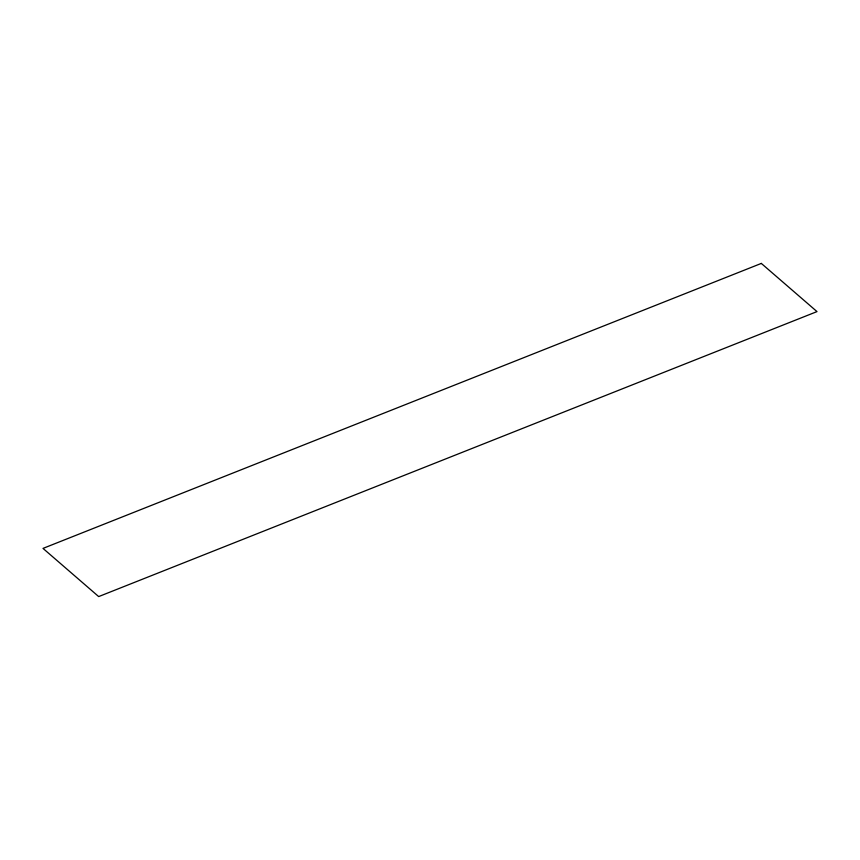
<?xml version="1.0" encoding="UTF-8"?>
<svg xmlns="http://www.w3.org/2000/svg" width="860" height="860" viewBox="0 0 860 860"><rect width="100%" height="100%" fill="white"/><g stroke="black" fill="none" stroke-linecap="round" stroke-linejoin="round"><path stroke-width="1.29" d="M761.315 263.418L43 548.4L98.685 596.582L817 311.599L761.315 263.418"/></g></svg>
